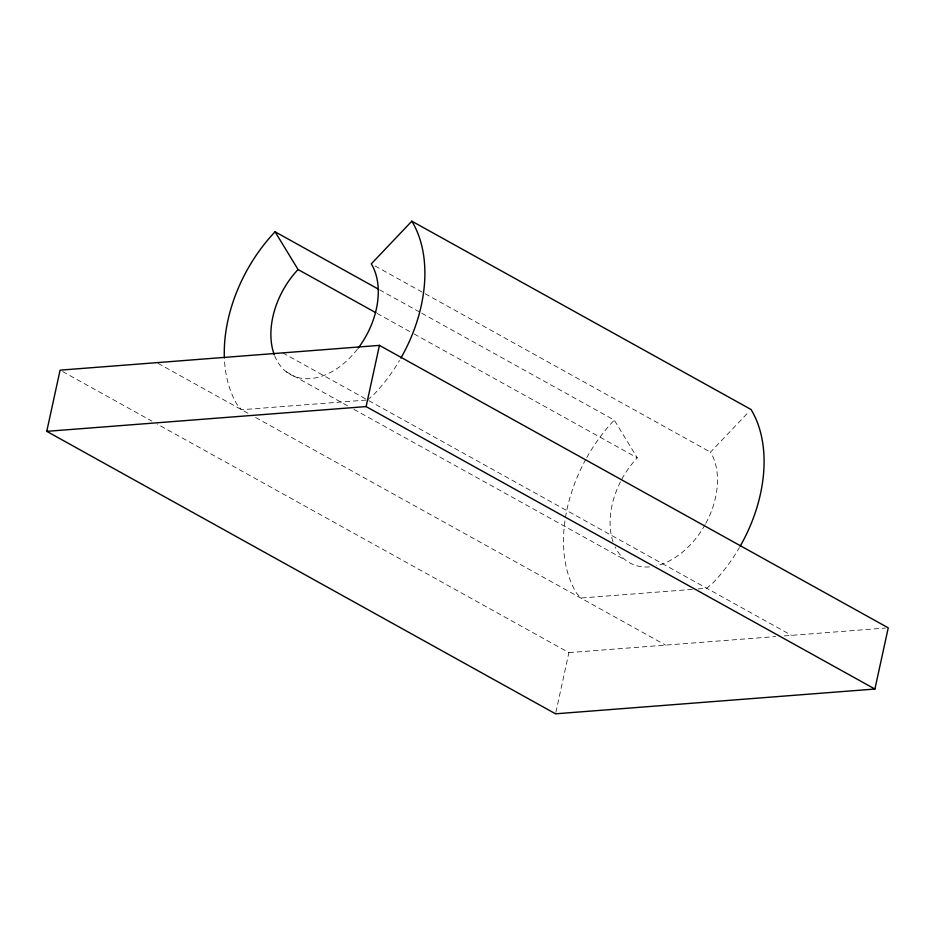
<?xml version="1.0" encoding="UTF-8"?>
<svg xmlns="http://www.w3.org/2000/svg" width="935" height="935" viewBox="0 0 935 935"><rect width="100%" height="100%" fill="white"/><g stroke="black" fill="none" stroke-linecap="round" stroke-linejoin="round"><path stroke-width="0.7" stroke-dasharray="4.67 3.51" d="M555.869 712.388L568.901 652.618L157.01 423.952M705.82 523.343A70.335 47.428 -61 0 0 710.506 452.166L749.064 411.575M367.537 399.958L374.093 394.289A131.356 88.58 -61 0 0 399.49 360.478M366.099 400.075L241.592 409.729L237.338 404.902A131.356 88.58 -61 0 1 224.435 359.461M692.274 589.389L580.799 598.038L576.544 593.199A131.356 88.58 -61 0 1 586.035 458.898M698.059 588.933L706.743 588.267L713.3 582.598A131.356 88.58 -61 0 0 739.421 547.548M568.901 652.618L775.629 636.571M784.313 635.905L885.363 628.063M375.122 265.984L710.506 452.166M379.645 289.85L420.446 312.5M421.732 313.202L614.283 420.107L637.284 457.846A70.335 47.428 -61 0 0 621.085 480.613M377.144 313.435L412.849 333.257M414.123 333.959L637.284 457.846M282.744 352.881L366.275 399.257M368.822 400.671L791.548 635.344M286.32 371.803L347.528 405.79M353.909 409.331L625.527 560.112M158.062 363.353L249.248 413.971M255.629 417.513L665.603 645.115M62.645 371.569L151.914 421.124M357.392 349.199A70.335 47.428 -61 0 1 274.808 356.13M586.736 457.647A131.356 88.58 -61 0 1 614.283 420.107M705.13 524.593A70.335 47.428 -61 0 1 656.382 565.804M649.498 566.89A70.335 47.428 -61 0 1 615.148 546.975M613.021 541.762A70.335 47.428 -61 0 1 620.443 481.876"/><path stroke-width="1.4" d="M46.75 431.351L60.097 370.155L379.446 345.377L888.25 627.841L874.903 689.037L555.554 713.814L46.75 431.351L366.099 406.585L874.903 689.037M366.099 406.585L379.446 345.377M740.134 546.297A131.356 88.58 -61 0 0 751.039 409.495L411.832 221.186L371.3 263.857A70.335 47.428 -61 0 1 358.245 348.077M224.365 357.965A131.356 88.58 -61 0 1 275.077 231.798L378.371 289.137M275.077 231.798L298.078 269.537L375.87 312.722M411.832 221.186A131.356 88.58 -61 0 1 400.928 358M274.294 354.809A70.335 47.428 -61 0 1 298.078 269.537"/></g></svg>
